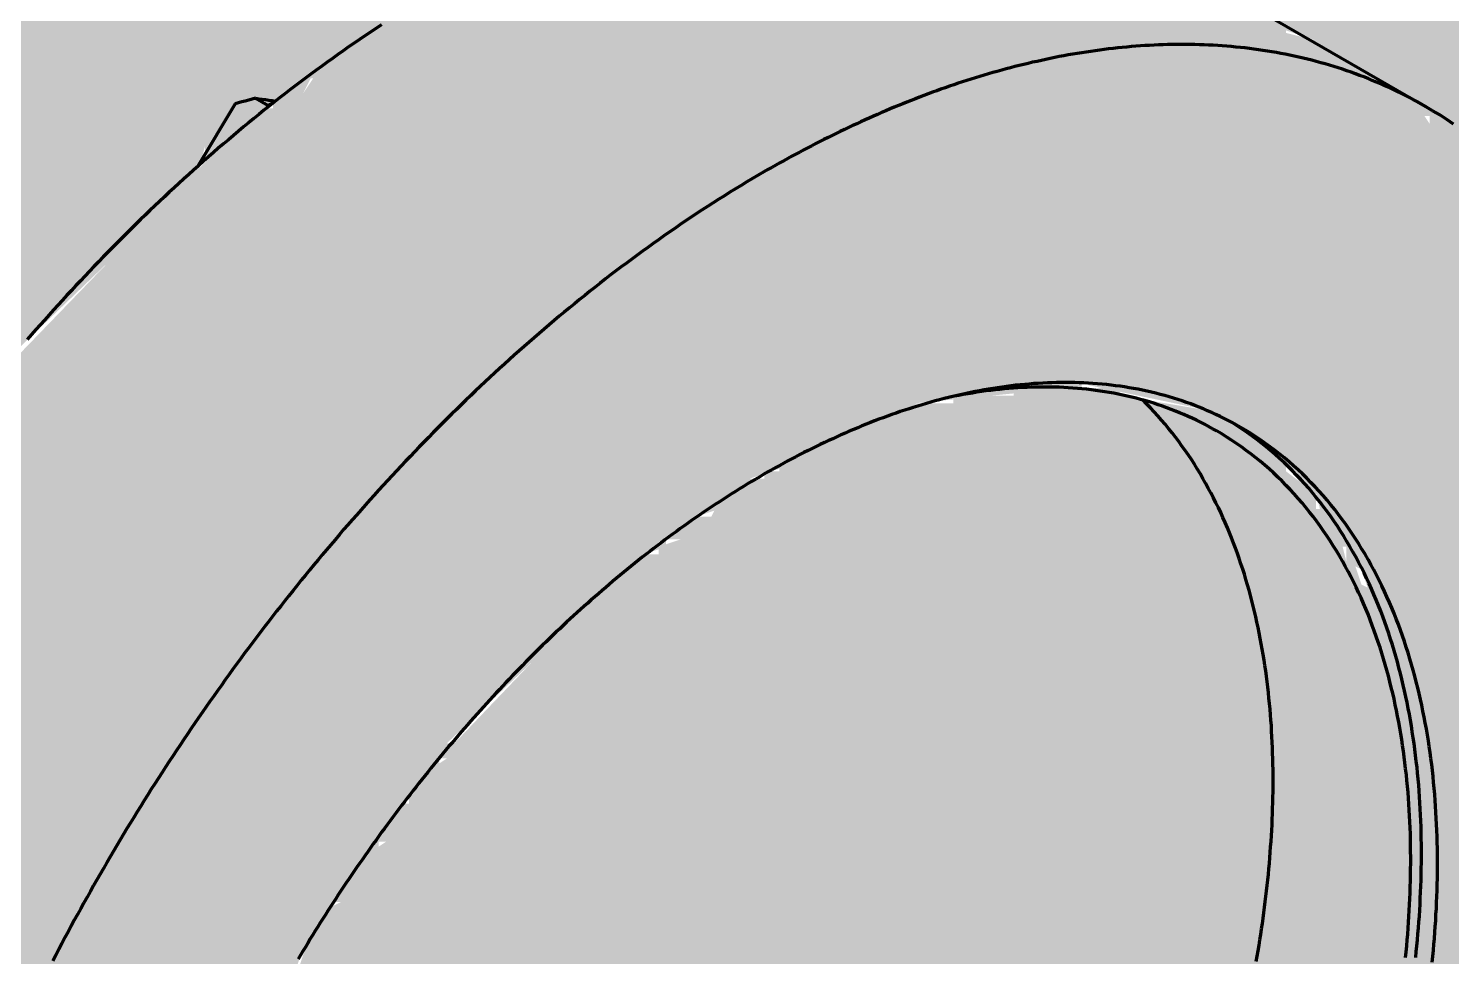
# Model space of a CAD drawing. Header units: millimetres. Extents: x 0 to 420, y 0 to 297.
# Drawn here: x 226.99 to 245.82, y 165.01 to 177.29 of the extents above; entities that cross this region are included whole.
import ezdxf

# ---------------------------------------------------------------- set-up
doc = ezdxf.new("R2010")
doc.units = ezdxf.units.MM
doc.layers.add('01-VISIBLE', color=7, linetype='CONTINUOUS', lineweight=70)
doc.layers.add('13-GRAFICA', color=30, linetype='CONTINUOUS', lineweight=18)

msp = doc.modelspace()

# ---------------------------------------------------------------- hatches: boundary and pattern name
at = {"layer": '13-GRAFICA', "true_color": 0xb21820}
h = msp.add_hatch(color=7, dxfattribs=at)
h.dxf.hatch_style = 1
h.paths.add_polyline_path([(252.026, 172.532), (251.626, 172.232), (251.626, 172.032), (251.526, 172.032), (251.026, 171.432), (250.826, 171.432), (250.626, 171.132), (250.426, 171.132), (250.226, 170.832), (250.026, 170.832), (249.826, 170.532), (249.626, 170.532), (249.626, 170.432), (249.326, 170.332), (249.126, 170.032), (248.926, 170.032), (248.926, 170.432), (248.826, 170.432), (248.826, 170.832), (248.726, 170.832), (248.726, 171.232), (248.626, 171.232), (248.626, 171.632), (248.526, 171.632), (248.526, 172.132), (248.426, 172.132), (248.426, 172.532), (248.326, 172.532), (248.326, 172.832), (248.226, 172.832), (248.126, 173.232), (247.926, 173.332), (247.826, 173.732), (247.726, 173.732), (247.626, 174.032), (247.426, 174.132), (247.426, 174.332), (247.326, 174.332), (247.326, 174.532), (247.126, 174.632), (247.026, 175.032), (246.926, 175.032), (246.826, 175.232), (246.626, 175.232), (246.426, 175.532), (246.226, 175.532), (246.126, 175.732), (245.926, 175.732), (245.726, 176.032), (245.526, 176.032), (245.526, 176.132), (245.426, 176.132), (245.326, 176.332), (245.126, 176.332), (245.026, 176.532), (244.826, 176.532), (244.826, 176.632), (244.626, 176.632), (244.526, 176.832), (244.126, 176.932), (244.026, 177.132), (243.426, 177.332), (243.326, 177.532), (242.726, 177.732), (242.626, 177.932), (242.426, 177.932), (242.426, 178.032), (242.226, 178.032), (242.126, 178.232), (241.526, 178.432), (241.426, 178.632), (240.826, 178.832), (240.726, 179.032), (240.226, 179.032), (240.226, 179.132), (239.326, 179.232), (239.326, 179.332), (238.426, 179.432), (238.426, 179.532), (236.726, 179.332), (236.726, 181.632), (236.526, 181.632), (236.526, 181.532), (232.626, 181.532), (232.626, 181.632), (230.726, 181.732), (230.726, 178.432), (232.926, 178.332), (232.926, 178.232), (233.226, 178.232), (233.226, 178.132), (233.026, 178.132), (233.026, 178.032), (232.826, 178.032), (232.826, 177.932), (232.526, 177.932), (232.426, 177.732), (232.226, 177.732), (232.026, 177.432), (231.826, 177.432), (231.726, 177.232), (231.526, 177.232), (231.326, 176.932), (231.126, 176.932), (231.026, 176.732), (230.826, 176.732), (230.826, 176.632), (230.726, 176.632), (230.626, 176.432), (230.426, 176.432), (230.326, 176.232), (230.226, 176.232), (230.226, 176.332), (229.726, 176.332), (229.626, 176.032), (229.526, 176.032), (229.526, 175.832), (229.326, 175.732), (229.226, 175.332), (226.626, 172.832), (226.626, 172.632), (226.326, 172.432), (226.326, 172.232), (226.026, 172.032), (226.026, 171.832), (225.826, 171.732), (225.826, 171.532), (225.526, 171.332), (225.526, 171.132), (225.226, 170.932), (225.226, 170.732), (225.026, 170.632), (225.026, 170.432), (224.926, 170.432), (224.926, 170.332), (224.726, 170.232), (224.726, 170.032), (224.526, 169.932), (224.526, 170.032), (224.126, 170.132), (224.026, 170.332), (223.426, 170.532), (223.326, 170.732), (222.926, 170.832), (222.826, 171.032), (222.626, 171.032), (222.626, 171.132), (222.526, 171.157), (222.526, 180.432), (222.526, 184.232), (222.526, 184.432), (222.826, 184.432), (222.826, 184.332), (223.026, 184.332), (223.026, 184.232), (223.226, 184.232), (223.226, 184.132), (223.426, 184.132), (223.426, 184.032), (223.626, 184.032), (223.626, 183.932), (223.926, 183.932), (223.926, 183.832), (224.126, 183.832), (224.126, 183.732), (224.326, 183.732), (224.326, 183.632), (225.026, 183.532), (225.026, 183.432), (225.426, 183.432), (225.426, 183.332), (225.826, 183.332), (225.826, 183.232), (226.526, 183.132), (226.526, 183.032), (226.926, 183.032), (226.926, 182.932), (227.326, 182.932), (227.326, 182.832), (228.026, 182.732), (228.026, 182.632), (228.426, 182.632), (228.426, 182.532), (229.926, 182.432), (229.926, 182.332), (230.826, 182.332), (230.826, 182.232), (231.726, 182.232), (231.726, 182.132), (232.626, 182.132), (232.626, 182.032), (237.926, 182.132), (237.926, 182.232), (238.526, 182.232), (238.526, 182.332), (239.226, 182.332), (239.226, 182.432), (239.826, 182.432), (239.826, 182.532), (240.426, 182.532), (240.426, 182.632), (241.026, 182.632), (241.026, 182.732), (242.126, 182.832), (242.126, 182.932), (242.426, 182.932), (242.426, 183.032), (242.826, 183.032), (242.826, 183.132), (243.126, 183.132), (243.126, 183.232), (243.426, 183.232), (243.426, 183.332), (243.726, 183.332), (243.726, 183.432), (244.026, 183.432), (244.026, 183.532), (244.326, 183.532), (244.326, 183.632), (244.626, 183.632), (244.626, 183.732), (244.926, 183.732), (244.926, 183.832), (245.226, 183.832), (245.226, 183.932), (246.126, 184.132), (246.126, 184.232), (246.326, 184.232), (246.326, 184.332), (246.926, 184.532), (247.026, 184.732), (247.226, 184.732), (247.226, 184.832), (247.426, 184.832), (247.426, 184.932), (247.626, 184.932), (247.626, 185.032), (247.826, 185.032), (247.826, 185.132), (248.426, 185.332), (248.526, 185.532), (248.726, 185.532), (248.726, 185.632), (248.926, 185.632), (248.926, 185.732), (249.526, 185.932), (250.026, 186.532), (250.226, 186.532), (250.826, 187.232), (251.026, 187.232), (251.526, 187.832), (251.726, 187.832), (251.726, 187.932), (252.026, 188.132), (252.026, 172.732)])
at = {"layer": '13-GRAFICA', "true_color": 0x202020}
h = msp.add_hatch(color=7, dxfattribs=at)
h.dxf.hatch_style = 1
h.paths.add_polyline_path([(229.726, 175.932), (229.926, 175.932), (230.126, 176.232), (230.326, 176.232), (230.426, 176.432), (230.626, 176.432), (230.826, 176.732), (231.026, 176.732), (231.126, 176.932), (231.326, 176.932), (231.526, 177.232), (231.726, 177.232), (231.826, 177.432), (232.026, 177.432), (232.026, 177.532), (232.126, 177.532), (232.226, 177.732), (232.426, 177.732), (232.526, 177.932), (232.826, 177.932), (232.826, 178.032), (233.026, 178.032), (233.026, 178.132), (233.226, 178.132), (233.226, 178.232), (233.526, 178.232), (233.526, 178.332), (233.726, 178.332), (233.726, 178.432), (233.926, 178.432), (233.926, 178.532), (234.126, 178.532), (234.126, 178.632), (234.426, 178.632), (234.426, 178.732), (234.626, 178.732), (234.626, 178.832), (234.826, 178.832), (234.826, 178.932), (235.126, 178.932), (235.126, 179.032), (235.726, 179.132), (235.726, 179.232), (236.526, 179.232), (236.526, 179.332), (237.226, 179.332), (237.226, 179.432), (238.426, 179.532), (238.426, 179.432), (238.926, 179.432), (238.926, 179.332), (239.826, 179.232), (239.826, 179.132), (240.226, 179.132), (240.226, 179.032), (240.726, 179.032), (240.826, 178.832), (241.426, 178.632), (241.526, 178.432), (242.126, 178.232), (242.226, 178.032), (242.626, 177.932), (242.726, 177.732), (243.326, 177.532), (243.426, 177.332), (243.626, 177.332), (243.626, 177.232), (244.026, 177.132), (244.126, 176.932), (244.526, 176.832), (244.626, 176.632), (245.026, 176.532), (245.126, 176.332), (245.326, 176.332), (245.326, 167.932), (245.226, 167.932), (245.226, 168.332), (245.126, 168.332), (245.126, 168.732), (245.026, 168.732), (245.026, 169.132), (244.926, 169.132), (244.826, 169.832), (244.726, 169.832), (244.626, 170.132), (244.426, 170.232), (244.426, 170.432), (244.326, 170.432), (244.326, 170.632), (244.126, 170.732), (244.026, 171.132), (243.926, 171.132), (243.626, 171.532), (243.426, 171.532), (243.226, 171.832), (243.026, 171.832), (242.926, 172.032), (242.726, 172.032), (242.626, 172.232), (240.726, 172.632), (240.726, 172.532), (238.726, 172.332), (238.726, 172.232), (238.526, 172.232), (238.526, 172.132), (238.326, 172.132), (238.326, 172.032), (238.026, 172.032), (238.026, 171.932), (237.826, 171.932), (237.826, 171.832), (237.626, 171.832), (237.626, 171.732), (237.426, 171.732), (237.426, 171.632), (237.126, 171.632), (237.126, 171.532), (236.526, 171.332), (236.326, 171.032), (236.126, 171.032), (236.126, 170.932), (235.826, 170.832), (235.626, 170.532), (235.426, 170.532), (235.426, 170.432), (235.126, 170.332), (234.926, 170.032), (234.726, 170.032), (234.726, 169.932), (232.526, 167.832), (232.526, 167.632), (232.426, 167.632), (232.426, 167.532), (232.226, 167.432), (232.226, 167.232), (231.926, 167.032), (231.926, 166.832), (231.726, 166.732), (231.726, 166.532), (231.626, 166.532), (231.626, 166.432), (231.426, 166.332), (231.426, 166.132), (231.126, 165.932), (231.126, 165.732), (231.026, 165.732), (230.926, 165.432), (230.726, 165.332), (230.726, 165.132), (230.626, 165.132), (230.426, 164.532), (230.226, 164.432), (230.226, 164.232), (230.126, 164.232), (230.126, 164.032), (230.026, 164.032), (230.026, 163.832), (229.926, 163.832), (229.926, 163.632), (229.826, 163.632), (229.826, 163.432), (229.726, 163.432), (229.726, 163.232), (229.626, 163.232), (229.626, 163.032), (229.526, 163.032), (229.526, 162.832), (229.426, 162.832), (229.426, 162.632), (229.326, 162.632), (229.326, 162.432), (229.226, 162.432), (229.026, 161.532), (228.926, 161.532), (228.926, 161.332), (228.826, 161.332), (228.826, 161.032), (228.726, 161.032), (228.726, 160.732), (228.626, 160.732), (228.626, 160.432), (228.526, 160.432), (228.526, 160.132), (228.426, 160.132), (228.426, 159.832), (228.326, 159.832), (228.326, 159.332), (228.226, 159.332), (228.226, 158.832), (228.126, 158.832), (228.126, 158.332), (228.026, 158.332), (228.026, 157.732), (227.926, 157.732), (227.926, 174.072)])
at = {"layer": '13-GRAFICA', "true_color": 0xb21820}
h = msp.add_hatch(color=7, dxfattribs=at)
h.dxf.hatch_style = 1
h.paths.add_polyline_path([(229.626, 176.032), (229.726, 176.332), (230.226, 176.332), (229.926, 175.932), (229.726, 175.932), (229.726, 175.832), (229.326, 175.532), (229.326, 175.732), (229.526, 175.832), (229.526, 176.032)])
at = {"layer": '13-GRAFICA', "true_color": 0x202020}
h = msp.add_hatch(color=7, dxfattribs=at)
h.dxf.hatch_style = 1
h.paths.add_polyline_path([(245.526, 176.032), (245.726, 176.032), (245.926, 175.732), (246.126, 175.732), (246.226, 175.532), (246.426, 175.532), (246.626, 175.232), (246.826, 175.232), (246.826, 175.132), (247.026, 175.032), (247.126, 174.632), (247.326, 174.532), (247.426, 174.132), (247.626, 174.032), (247.626, 173.832), (247.826, 173.732), (247.926, 173.332), (248.126, 173.232), (248.126, 173.032), (248.226, 173.032), (248.226, 172.832), (248.326, 172.832), (248.426, 172.132), (248.526, 172.132), (248.526, 171.632), (248.626, 171.632), (248.626, 171.232), (248.726, 171.232), (248.726, 170.832), (248.826, 170.832), (248.826, 170.432), (248.926, 170.432), (248.926, 170.032), (249.026, 170.032), (249.026, 166.332), (248.926, 166.332), (248.826, 165.232), (248.726, 165.232), (248.726, 164.732), (248.626, 164.732), (248.626, 164.232), (248.526, 164.232), (248.526, 163.732), (248.426, 163.732), (248.326, 162.632), (248.226, 162.632), (248.226, 162.432), (248.126, 162.432), (247.926, 161.532), (247.826, 161.532), (247.826, 161.332), (247.726, 161.332), (247.726, 161.032), (247.626, 161.032), (247.426, 160.132), (247.326, 160.132), (247.326, 159.932), (247.226, 159.932), (247.026, 159.032), (246.926, 159.032), (246.926, 158.832), (246.826, 158.832), (246.826, 158.632), (246.726, 158.632), (246.726, 158.432), (246.626, 158.432), (246.426, 157.832), (246.226, 157.732), (246.226, 157.532), (246.126, 157.532), (246.126, 157.332), (246.026, 157.332), (246.026, 157.132), (245.926, 157.132), (245.926, 156.932), (245.826, 156.932), (245.826, 156.732), (245.726, 156.732), (245.526, 156.132), (245.326, 156.032), (245.326, 164.732), (245.326, 167.932), (245.326, 176.332)])
h = msp.add_hatch(color=7, dxfattribs=at)
h.dxf.hatch_style = 1
h.paths.add_polyline_path([(220.426, 154.032), (220.326, 154.032), (220.326, 154.432), (220.226, 154.432), (220.226, 158.632), (220.326, 158.632), (220.326, 159.132), (220.426, 159.132), (220.426, 159.632), (220.526, 159.632), (220.526, 160.232), (220.626, 160.232), (220.626, 160.732), (220.726, 160.732), (220.726, 161.232), (220.826, 161.232), (220.926, 162.132), (221.026, 162.132), (221.126, 162.732), (221.226, 162.732), (221.226, 162.932), (221.326, 162.932), (221.526, 163.832), (221.626, 163.832), (221.626, 164.032), (221.726, 164.032), (221.726, 164.332), (221.826, 164.332), (222.026, 165.232), (222.126, 165.232), (222.126, 165.432), (222.226, 165.432), (222.226, 165.732), (222.326, 165.732), (222.326, 165.932), (222.426, 165.932), (222.426, 166.132), (222.526, 166.132), (222.526, 166.332), (222.626, 166.332), (222.826, 166.932), (223.026, 167.032), (223.026, 167.232), (223.126, 167.232), (223.126, 167.432), (223.226, 167.432), (223.226, 167.632), (223.326, 167.632), (223.326, 167.832), (223.426, 167.832), (223.626, 168.432), (223.826, 168.532), (223.826, 168.732), (223.926, 168.732), (223.926, 168.932), (224.026, 168.932), (224.226, 169.532), (224.326, 169.532), (224.426, 169.832), (224.726, 170.032), (224.726, 170.232), (225.026, 170.432), (225.026, 170.632), (225.126, 170.632), (225.226, 170.932), (225.526, 171.132), (225.526, 171.332), (225.826, 171.532), (225.826, 171.732), (226.026, 171.832), (226.026, 172.032), (226.326, 172.232), (226.326, 172.432), (226.626, 172.632), (226.626, 172.832), (226.726, 172.832), (227.926, 174.072), (227.926, 157.732), (227.926, 154.332), (227.926, 146.032), (227.826, 146.032), (227.826, 146.132), (227.426, 146.232), (227.326, 146.432), (226.726, 146.632), (226.626, 146.832), (226.026, 147.032), (225.926, 147.232), (225.526, 147.332), (225.426, 147.532), (224.826, 147.732), (224.726, 147.932), (224.326, 148.032), (224.226, 148.232), (224.026, 148.232), (223.926, 148.432), (223.726, 148.432), (223.526, 148.732), (223.326, 148.732), (223.126, 149.032), (222.926, 149.032), (222.826, 149.232), (222.626, 149.232), (222.626, 149.332), (222.126, 149.732), (222.126, 149.932), (221.926, 150.032), (221.926, 150.232), (221.826, 150.232), (221.826, 150.432), (221.626, 150.532), (221.526, 150.932), (221.426, 150.932), (221.326, 151.232), (221.126, 151.332), (221.126, 151.532), (221.026, 151.532), (221.026, 151.732), (220.926, 151.732), (220.926, 151.932), (220.826, 151.932), (220.826, 152.332), (220.726, 152.332), (220.726, 152.732), (220.626, 152.732)])
at = {"layer": '13-GRAFICA', "true_color": 0xa5a8ac}
h = msp.add_hatch(color=7, dxfattribs=at)
h.dxf.hatch_style = 1
h.paths.add_polyline_path([(238.726, 172.232), (238.726, 172.332), (239.226, 172.332), (239.226, 172.432), (240.026, 172.432), (240.026, 172.532), (240.726, 172.532), (240.726, 172.632), (240.926, 172.632), (240.926, 172.532), (241.426, 172.532), (241.426, 172.432), (242.626, 172.232), (242.726, 172.032), (242.926, 172.032), (243.026, 171.832), (243.226, 171.832), (243.426, 171.532), (243.626, 171.532), (243.626, 171.432), (244.026, 171.132), (244.026, 170.932), (244.126, 170.932), (244.126, 170.732), (244.326, 170.632), (244.426, 170.232), (244.526, 170.232), (244.626, 169.932), (244.826, 169.832), (244.926, 169.132), (245.026, 169.132), (245.026, 168.732), (245.126, 168.732), (245.126, 168.332), (245.226, 168.332), (245.226, 167.932), (245.326, 167.932), (245.326, 164.732), (245.226, 164.732), (245.226, 164.132), (245.126, 164.132), (245.126, 163.632), (245.026, 163.632), (245.026, 163.132), (244.926, 163.132), (244.926, 162.532), (244.826, 162.532), (244.826, 162.232), (244.726, 162.232), (244.526, 161.332), (244.426, 161.332), (244.426, 161.132), (244.326, 161.132), (244.126, 160.232), (244.026, 160.232), (244.026, 160.032), (243.926, 160.032), (243.926, 159.732), (243.826, 159.732), (243.826, 159.532), (243.726, 159.532), (243.726, 159.332), (243.626, 159.332), (243.626, 159.132), (243.526, 159.132), (243.526, 158.932), (243.426, 158.932), (243.426, 158.732), (243.326, 158.732), (243.126, 158.132), (242.926, 158.032), (242.926, 157.832), (242.826, 157.832), (242.826, 157.632), (242.726, 157.632), (242.726, 157.432), (242.626, 157.432), (242.426, 156.832), (242.326, 156.832), (242.326, 156.732), (242.126, 156.632), (242.126, 156.432), (241.826, 156.232), (241.826, 156.032), (241.726, 156.032), (241.626, 155.732), (241.326, 155.532), (241.326, 155.332), (241.026, 155.132), (241.026, 154.932), (240.826, 154.832), (240.826, 154.632), (240.726, 154.632), (238.626, 152.441), (238.626, 160.832), (238.626, 161.232), (238.626, 172.232)])
h = msp.add_hatch(color=7, dxfattribs=at)
h.dxf.hatch_style = 1
h.paths.add_polyline_path([(235.326, 170.432), (235.626, 170.532), (235.826, 170.832), (236.026, 170.832), (236.126, 171.032), (236.326, 171.032), (236.526, 171.332), (236.726, 171.332), (236.726, 171.432), (236.926, 171.432), (236.926, 171.532), (237.126, 171.532), (237.126, 171.632), (237.426, 171.632), (237.426, 171.732), (237.626, 171.732), (237.626, 171.832), (237.826, 171.832), (237.826, 171.932), (238.026, 171.932), (238.026, 172.032), (238.326, 172.032), (238.326, 172.132), (238.526, 172.132), (238.526, 172.232), (238.626, 172.232), (238.626, 161.232), (238.526, 161.232), (238.526, 161.532), (238.426, 161.532), (238.426, 162.032), (238.326, 162.032), (238.226, 162.532), (237.926, 162.632), (237.926, 162.732), (237.426, 163.132), (237.426, 163.932), (237.026, 163.932), (237.026, 162.932), (236.926, 162.932), (236.826, 162.732), (236.626, 162.732), (236.526, 162.532), (236.326, 162.532), (236.326, 162.432), (236.026, 162.232), (236.026, 162.032), (235.926, 162.032), (235.826, 161.732), (235.626, 161.632), (235.526, 161.132), (235.426, 161.132), (235.426, 160.832), (235.326, 160.832), (235.326, 170.332)])
h = msp.add_hatch(color=7, dxfattribs=at)
h.dxf.hatch_style = 1
h.paths.add_polyline_path([(230.726, 150.132), (230.526, 150.132), (230.326, 150.432), (230.126, 150.432), (230.026, 150.632), (229.826, 150.632), (229.626, 150.932), (229.426, 150.932), (229.326, 151.232), (229.126, 151.332), (229.026, 151.732), (228.826, 151.832), (228.726, 152.232), (228.526, 152.332), (228.526, 152.532), (228.426, 152.532), (228.426, 152.732), (228.326, 152.732), (228.326, 153.132), (228.226, 153.132), (228.226, 153.532), (228.126, 153.532), (228.126, 153.932), (228.026, 153.932), (228.026, 154.332), (227.926, 154.332), (227.926, 157.732), (228.026, 157.732), (228.026, 158.332), (228.126, 158.332), (228.326, 159.832), (228.426, 159.832), (228.426, 160.132), (228.526, 160.132), (228.526, 160.432), (228.626, 160.432), (228.826, 161.332), (228.926, 161.332), (228.926, 161.532), (229.026, 161.532), (229.226, 162.432), (229.326, 162.432), (229.326, 162.632), (229.426, 162.632), (229.426, 162.832), (229.526, 162.832), (229.526, 163.032), (229.626, 163.032), (229.626, 163.232), (229.726, 163.232), (229.726, 163.432), (229.826, 163.432), (229.826, 163.632), (229.926, 163.632), (229.926, 163.832), (230.026, 163.832), (230.226, 164.432), (230.426, 164.532), (230.426, 164.732), (230.526, 164.732), (230.726, 165.332), (230.926, 165.432), (230.926, 165.632), (231.126, 165.732), (231.126, 165.932), (231.426, 166.132), (231.426, 166.332), (231.726, 166.532), (231.726, 166.732), (231.926, 166.832), (231.926, 167.032), (232.026, 167.032), (232.026, 167.132), (232.226, 167.232), (232.226, 167.432), (232.526, 167.632), (232.526, 167.832), (232.626, 167.832), (234.726, 170.032), (234.926, 170.032), (235.126, 170.332), (235.326, 170.332), (235.326, 160.832), (235.326, 159.832), (235.326, 150.432), (235.226, 150.432), (235.226, 150.332), (235.026, 150.332), (235.026, 150.232), (234.826, 150.232), (234.826, 150.132), (234.526, 150.132), (234.526, 150.032), (234.226, 150.032), (234.226, 149.932), (233.526, 149.932), (233.526, 149.832), (232.126, 149.732), (232.126, 149.832), (231.626, 149.832), (231.626, 149.932), (231.226, 149.932), (231.226, 150.032), (230.726, 150.032)])

# ---------------------------------------------------------------- linework, layer by layer
at = {"layer": '01-VISIBLE'}
for p, q in [((241.228, 178.709), (245.471, 176.26)), ((229.726, 176.295), (229.233, 175.469)), ((229.994, 176.367), (230.162, 176.27)), ((230.162, 176.27), (230.142, 176.237)), ((230.244, 176.318), (230.162, 176.27))]:
    msp.add_line(p, q, dxfattribs=at)
for points in [[(231.66, 177.339), (231.587, 177.291), (231.514, 177.242), (231.442, 177.194), (231.37, 177.145), (231.298, 177.095), (231.226, 177.046), (231.154, 176.996), (231.083, 176.946), (231.012, 176.895), (230.941, 176.844), (230.87, 176.793), (230.799, 176.741), (230.729, 176.689), (230.659, 176.637), (230.589, 176.584), (230.52, 176.532), (230.451, 176.479), (230.381, 176.425), (230.313, 176.371), (230.244, 176.318), (230.175, 176.263), (230.107, 176.209), (230.039, 176.154), (229.971, 176.099), (229.904, 176.043), (229.837, 175.988), (229.769, 175.932), (229.703, 175.876), (229.636, 175.819), (229.57, 175.763), (229.503, 175.706), (229.437, 175.649), (229.372, 175.591), (229.306, 175.533), (229.241, 175.475), (229.176, 175.417), (229.111, 175.359), (229.046, 175.3), (228.981, 175.241), (228.917, 175.182), (228.853, 175.123), (228.789, 175.063), (228.726, 175.003), (228.662, 174.943), (228.599, 174.883), (228.536, 174.822), (228.474, 174.761), (228.411, 174.7), (228.349, 174.639), (228.287, 174.578), (228.225, 174.516), (228.163, 174.454), (228.102, 174.392), (228.041, 174.33), (227.98, 174.267), (227.919, 174.205), (227.858, 174.142), (227.798, 174.079), (227.738, 174.015), (227.678, 173.952), (227.618, 173.888), (227.559, 173.824), (227.499, 173.76), (227.44, 173.696), (227.381, 173.631), (227.323, 173.567), (227.264, 173.502), (227.206, 173.437), (227.148, 173.371), (227.09, 173.306), (227.032, 173.24), (226.975, 173.174)], [(245.471, 176.26), (245.418, 176.289), (245.366, 176.319), (245.313, 176.347), (245.26, 176.376), (245.206, 176.403), (245.153, 176.43), (245.099, 176.457), (245.044, 176.483), (244.99, 176.508), (244.935, 176.533), (244.88, 176.557), (244.825, 176.581), (244.769, 176.604), (244.713, 176.627), (244.657, 176.649), (244.601, 176.67), (244.545, 176.691), (244.488, 176.712), (244.431, 176.732), (244.374, 176.751), (244.317, 176.769), (244.26, 176.788), (244.202, 176.805), (244.144, 176.822), (244.086, 176.838), (244.028, 176.854), (243.97, 176.87), (243.912, 176.884), (243.853, 176.898), (243.795, 176.912), (243.736, 176.925), (243.677, 176.938), (243.618, 176.95), (243.559, 176.961), (243.5, 176.972), (243.44, 176.982), (243.381, 176.992), (243.321, 177.001), (243.262, 177.01), (243.202, 177.018), (243.143, 177.026), (243.083, 177.033), (243.023, 177.039), (242.963, 177.045), (242.903, 177.051), (242.843, 177.056), (242.783, 177.061), (242.723, 177.065), (242.663, 177.068), (242.603, 177.071), (242.543, 177.074), (242.483, 177.076), (242.423, 177.077), (242.362, 177.079), (242.302, 177.079), (242.242, 177.079), (242.182, 177.079), (242.122, 177.078), (242.061, 177.077), (242.001, 177.075), (241.941, 177.073), (241.881, 177.07), (241.821, 177.067), (241.761, 177.064), (241.701, 177.06), (241.641, 177.055), (241.581, 177.051), (241.521, 177.045), (241.461, 177.04), (241.401, 177.034), (241.341, 177.027), (241.281, 177.02), (241.222, 177.013), (241.162, 177.005), (241.102, 176.997), (241.043, 176.988), (240.983, 176.979), (240.924, 176.97), (240.864, 176.96), (240.805, 176.95), (240.746, 176.94), (240.687, 176.929), (240.628, 176.918), (240.568, 176.906), (240.509, 176.894), (240.451, 176.882), (240.392, 176.869), (240.333, 176.856), (240.274, 176.843), (240.216, 176.829), (240.157, 176.815), (240.099, 176.8), (240.04, 176.786), (239.982, 176.771), (239.924, 176.755), (239.866, 176.739), (239.808, 176.723), (239.75, 176.707), (239.692, 176.69), (239.634, 176.673), (239.577, 176.656), (239.519, 176.638), (239.462, 176.62), (239.404, 176.602), (239.347, 176.584), (239.29, 176.565), (239.233, 176.546), (239.176, 176.526), (239.119, 176.507), (239.062, 176.487), (239.006, 176.466), (238.949, 176.446), (238.893, 176.425), (238.836, 176.404), (238.78, 176.382), (238.724, 176.361), (238.668, 176.339), (238.612, 176.317), (238.556, 176.294), (238.5, 176.272), (238.445, 176.249), (238.389, 176.226), (238.334, 176.202), (238.278, 176.178), (238.223, 176.154), (238.168, 176.13), (238.113, 176.106), (238.058, 176.081), (238.003, 176.056), (237.949, 176.031), (237.894, 176.006), (237.839, 175.98), (237.785, 175.954), (237.731, 175.928), (237.677, 175.902), (237.623, 175.876), (237.569, 175.849), (237.515, 175.822), (237.461, 175.795), (237.408, 175.767), (237.354, 175.74), (237.301, 175.712), (237.247, 175.684), (237.194, 175.656), (237.141, 175.627), (237.088, 175.599), (237.035, 175.57), (236.983, 175.541), (236.93, 175.512), (236.878, 175.482), (236.825, 175.453), (236.773, 175.423), (236.721, 175.393)], [(229.994, 176.367), (229.95, 176.355), (229.905, 176.343), (229.86, 176.331), (229.815, 176.319), (229.77, 176.307), (229.726, 176.295)], [(229.994, 176.367), (230.039, 176.361), (230.083, 176.355), (230.128, 176.349), (230.172, 176.343), (230.217, 176.337), (230.261, 176.331)], [(245.844, 176.025), (245.753, 176.086), (245.66, 176.146), (245.566, 176.203), (245.471, 176.26)], [(236.721, 175.393), (236.645, 175.349), (236.57, 175.305), (236.495, 175.26), (236.42, 175.215), (236.345, 175.17), (236.271, 175.124), (236.197, 175.078), (236.123, 175.031), (236.049, 174.984), (235.976, 174.937), (235.903, 174.889), (235.83, 174.841), (235.757, 174.793), (235.685, 174.744), (235.612, 174.695), (235.54, 174.646), (235.468, 174.596), (235.397, 174.546), (235.325, 174.496), (235.254, 174.445), (235.183, 174.394), (235.113, 174.343), (235.042, 174.292), (234.972, 174.24), (234.902, 174.187), (234.832, 174.135), (234.763, 174.082), (234.693, 174.029), (234.624, 173.976), (234.555, 173.922), (234.487, 173.868), (234.418, 173.814), (234.35, 173.759), (234.282, 173.704), (234.214, 173.649), (234.147, 173.594), (234.079, 173.538), (234.012, 173.482), (233.945, 173.426), (233.879, 173.37), (233.812, 173.313), (233.746, 173.256), (233.68, 173.199), (233.614, 173.142), (233.549, 173.084), (233.483, 173.026), (233.418, 172.968), (233.353, 172.909), (233.289, 172.851), (233.224, 172.792), (233.16, 172.733), (233.096, 172.673), (233.032, 172.614), (232.968, 172.554), (232.905, 172.494), (232.842, 172.433), (232.779, 172.373), (232.716, 172.312), (232.654, 172.251), (232.591, 172.19), (232.529, 172.128), (232.468, 172.067), (232.406, 172.005), (232.344, 171.943), (232.283, 171.88), (232.222, 171.818), (232.161, 171.755), (232.101, 171.692), (232.041, 171.629), (231.98, 171.566), (231.92, 171.502), (231.861, 171.439), (231.801, 171.375), (231.742, 171.311), (231.683, 171.246), (231.624, 171.182), (231.565, 171.117), (231.507, 171.052), (231.449, 170.987), (231.391, 170.922), (231.333, 170.856), (231.275, 170.791), (231.218, 170.725), (231.161, 170.659), (231.104, 170.593), (231.047, 170.526), (230.99, 170.46), (230.934, 170.393), (230.878, 170.326), (230.822, 170.259), (230.766, 170.192), (230.711, 170.124), (230.655, 170.057), (230.6, 169.989), (230.545, 169.921), (230.491, 169.853), (230.436, 169.785), (230.382, 169.716), (230.328, 169.648), (230.274, 169.579), (230.221, 169.51), (230.167, 169.441), (230.114, 169.371), (230.061, 169.302), (230.008, 169.232), (229.956, 169.163), (229.903, 169.093), (229.851, 169.023), (229.799, 168.953), (229.748, 168.882), (229.696, 168.812), (229.645, 168.741), (229.594, 168.67), (229.543, 168.599), (229.492, 168.528), (229.442, 168.457), (229.392, 168.385), (229.341, 168.314), (229.292, 168.242), (229.242, 168.17), (229.193, 168.098), (229.143, 168.026), (229.094, 167.954), (229.046, 167.881), (228.997, 167.809), (228.949, 167.736), (228.901, 167.663), (228.853, 167.59), (228.805, 167.517), (228.758, 167.444), (228.71, 167.37), (228.663, 167.297), (228.616, 167.223), (228.57, 167.149), (228.523, 167.075), (228.477, 167.001), (228.431, 166.927), (228.385, 166.852), (228.34, 166.778), (228.294, 166.703), (228.249, 166.628), (228.204, 166.554), (228.16, 166.478), (228.115, 166.403), (228.071, 166.328), (228.027, 166.253), (227.983, 166.177), (227.939, 166.101), (227.896, 166.026), (227.853, 165.95), (227.81, 165.874), (227.767, 165.798), (227.725, 165.721), (227.682, 165.645), (227.64, 165.568), (227.598, 165.492), (227.557, 165.415), (227.515, 165.338), (227.474, 165.261), (227.433, 165.184), (227.392, 165.107), (227.352, 165.029), (227.312, 164.952)], [(243.021, 172.016), (242.968, 172.046), (242.916, 172.075), (242.862, 172.103), (242.809, 172.131), (242.755, 172.157), (242.7, 172.183), (242.645, 172.208), (242.59, 172.233), (242.535, 172.256), (242.479, 172.279), (242.423, 172.301), (242.367, 172.322), (242.31, 172.343), (242.253, 172.362), (242.196, 172.381), (242.138, 172.399), (242.08, 172.417), (242.022, 172.433), (241.964, 172.449), (241.906, 172.464), (241.847, 172.478), (241.789, 172.491), (241.73, 172.504), (241.67, 172.516), (241.611, 172.527), (241.552, 172.537), (241.492, 172.547), (241.433, 172.556), (241.373, 172.564), (241.313, 172.571), (241.253, 172.578), (241.193, 172.584), (241.133, 172.589), (241.073, 172.594), (241.013, 172.598), (240.953, 172.601), (240.893, 172.603), (240.832, 172.605), (240.772, 172.606), (240.712, 172.606), (240.652, 172.606), (240.591, 172.605), (240.531, 172.604), (240.471, 172.601), (240.411, 172.599), (240.35, 172.595), (240.29, 172.591), (240.23, 172.586), (240.17, 172.581), (240.11, 172.575), (240.05, 172.569), (239.99, 172.562), (239.931, 172.554), (239.871, 172.546), (239.811, 172.537), (239.752, 172.528), (239.692, 172.518), (239.633, 172.508), (239.573, 172.497), (239.514, 172.486), (239.455, 172.474), (239.396, 172.462), (239.337, 172.449), (239.279, 172.436), (239.22, 172.422), (239.161, 172.408), (239.103, 172.393), (239.045, 172.378), (238.986, 172.362), (238.928, 172.346), (238.87, 172.329), (238.813, 172.312), (238.755, 172.295), (238.697, 172.277), (238.64, 172.258), (238.583, 172.24), (238.525, 172.221), (238.468, 172.201), (238.411, 172.181), (238.355, 172.161), (238.298, 172.14), (238.242, 172.119), (238.185, 172.098), (238.129, 172.076), (238.073, 172.054), (238.017, 172.031), (237.962, 172.008), (237.906, 171.985), (237.85, 171.961), (237.795, 171.937), (237.74, 171.913), (237.685, 171.888), (237.63, 171.863), (237.575, 171.838), (237.521, 171.812), (237.466, 171.786), (237.412, 171.76), (237.358, 171.734), (237.304, 171.707), (237.25, 171.68), (237.197, 171.652), (237.143, 171.624), (237.09, 171.596), (237.037, 171.568), (236.984, 171.539), (236.931, 171.51), (236.878, 171.481), (236.825, 171.452), (236.773, 171.422), (236.721, 171.392)], [(242.709, 171.965), (242.656, 171.995), (242.603, 172.024), (242.549, 172.053), (242.495, 172.08), (242.441, 172.107), (242.386, 172.133), (242.331, 172.158), (242.275, 172.183), (242.219, 172.206), (242.163, 172.229), (242.107, 172.251), (242.05, 172.272), (241.993, 172.293), (241.935, 172.312), (241.878, 172.331), (241.82, 172.349), (241.761, 172.366), (241.703, 172.382), (241.644, 172.398), (241.586, 172.412), (241.527, 172.426), (241.467, 172.439), (241.408, 172.452), (241.348, 172.463), (241.289, 172.474), (241.229, 172.484), (241.169, 172.493), (241.109, 172.502), (241.049, 172.509), (240.989, 172.516), (240.928, 172.523), (240.868, 172.528), (240.807, 172.533), (240.747, 172.537), (240.686, 172.54), (240.626, 172.543), (240.565, 172.544), (240.504, 172.546), (240.444, 172.546), (240.383, 172.546), (240.323, 172.545), (240.262, 172.544), (240.201, 172.541), (240.141, 172.539), (240.08, 172.535), (240.02, 172.531), (239.959, 172.526), (239.899, 172.521), (239.838, 172.515), (239.778, 172.509), (239.718, 172.501), (239.658, 172.494), (239.598, 172.485), (239.538, 172.477), (239.478, 172.467), (239.418, 172.457), (239.358, 172.447), (239.299, 172.436), (239.239, 172.424), (239.18, 172.412)], [(243.233, 164.945), (243.246, 165.016), (243.258, 165.088), (243.27, 165.16), (243.282, 165.232), (243.293, 165.304), (243.304, 165.376), (243.315, 165.448), (243.325, 165.52), (243.335, 165.593), (243.344, 165.665), (243.353, 165.737), (243.362, 165.809), (243.371, 165.882), (243.379, 165.954), (243.386, 166.027), (243.394, 166.099), (243.401, 166.172), (243.407, 166.244), (243.413, 166.317), (243.419, 166.39), (243.424, 166.462), (243.429, 166.535), (243.434, 166.608), (243.438, 166.681), (243.442, 166.753), (243.445, 166.826), (243.448, 166.899), (243.45, 166.972), (243.452, 167.045), (243.454, 167.118), (243.455, 167.19), (243.456, 167.263), (243.456, 167.336), (243.456, 167.409), (243.455, 167.482), (243.454, 167.555), (243.452, 167.628), (243.45, 167.701), (243.448, 167.773), (243.445, 167.846), (243.441, 167.919), (243.437, 167.992), (243.433, 168.065), (243.428, 168.137), (243.422, 168.21), (243.416, 168.283), (243.409, 168.355), (243.402, 168.428), (243.395, 168.5), (243.386, 168.573), (243.378, 168.645), (243.368, 168.717), (243.358, 168.789), (243.348, 168.861), (243.337, 168.934), (243.325, 169.005), (243.313, 169.077), (243.3, 169.149), (243.287, 169.221), (243.273, 169.292), (243.258, 169.364), (243.243, 169.435), (243.227, 169.506), (243.211, 169.577), (243.193, 169.648), (243.175, 169.718), (243.157, 169.789), (243.138, 169.859), (243.118, 169.929), (243.097, 169.999), (243.076, 170.069), (243.054, 170.138), (243.031, 170.208), (243.008, 170.277), (242.984, 170.345), (242.959, 170.414), (242.933, 170.482), (242.907, 170.55), (242.88, 170.618), (242.852, 170.685), (242.823, 170.752), (242.793, 170.819), (242.763, 170.885), (242.732, 170.951), (242.7, 171.016), (242.667, 171.081), (242.634, 171.146), (242.599, 171.21), (242.564, 171.274), (242.528, 171.338), (242.491, 171.4), (242.453, 171.463), (242.415, 171.525), (242.375, 171.586), (242.335, 171.646), (242.294, 171.707), (242.251, 171.766), (242.209, 171.825), (242.165, 171.883), (242.12, 171.941), (242.074, 171.998), (242.028, 172.054), (241.981, 172.109), (241.932, 172.164), (241.883, 172.218), (241.833, 172.271), (241.783, 172.323), (241.731, 172.375)], [(245.343, 164.996), (245.351, 165.075), (245.359, 165.153), (245.366, 165.232), (245.373, 165.31), (245.379, 165.389), (245.385, 165.468), (245.391, 165.546), (245.396, 165.625), (245.4, 165.704), (245.404, 165.782), (245.408, 165.861), (245.411, 165.94), (245.413, 166.019), (245.415, 166.098), (245.417, 166.176), (245.418, 166.255), (245.418, 166.334), (245.418, 166.413), (245.418, 166.492), (245.416, 166.571), (245.415, 166.649), (245.413, 166.728), (245.41, 166.807), (245.407, 166.886), (245.403, 166.965), (245.398, 167.043), (245.393, 167.122), (245.388, 167.201), (245.382, 167.279), (245.375, 167.358), (245.368, 167.436), (245.36, 167.515), (245.351, 167.593), (245.342, 167.671), (245.332, 167.75), (245.321, 167.828), (245.31, 167.906), (245.298, 167.984), (245.286, 168.062), (245.272, 168.139), (245.259, 168.217), (245.244, 168.294), (245.229, 168.372), (245.213, 168.449), (245.196, 168.526), (245.178, 168.603), (245.16, 168.68), (245.141, 168.756), (245.121, 168.832), (245.101, 168.909), (245.08, 168.984), (245.057, 169.06), (245.035, 169.136), (245.011, 169.211), (244.986, 169.286), (244.961, 169.36), (244.935, 169.435), (244.908, 169.509), (244.88, 169.582), (244.851, 169.656), (244.821, 169.729), (244.79, 169.801), (244.759, 169.874), (244.726, 169.946), (244.693, 170.017), (244.659, 170.088), (244.624, 170.159), (244.588, 170.229), (244.55, 170.298), (244.512, 170.367), (244.473, 170.436), (244.433, 170.504), (244.392, 170.571), (244.35, 170.638), (244.307, 170.704), (244.263, 170.769), (244.218, 170.834), (244.172, 170.898), (244.125, 170.961), (244.077, 171.024), (244.028, 171.086), (243.978, 171.147), (243.927, 171.207), (243.875, 171.266), (243.822, 171.324), (243.768, 171.382), (243.713, 171.438), (243.657, 171.494), (243.601, 171.548), (243.543, 171.602), (243.484, 171.654), (243.424, 171.706), (243.363, 171.756), (243.302, 171.805), (243.239, 171.853), (243.176, 171.9), (243.112, 171.946), (243.046, 171.99), (242.981, 172.034), (242.914, 172.076)], [(245.209, 164.997), (245.217, 165.074), (245.224, 165.152), (245.231, 165.23), (245.237, 165.308), (245.243, 165.386), (245.249, 165.464), (245.254, 165.542), (245.258, 165.62), (245.262, 165.698), (245.266, 165.776), (245.269, 165.854), (245.271, 165.933), (245.273, 166.011), (245.275, 166.089), (245.276, 166.167), (245.277, 166.245), (245.277, 166.324), (245.276, 166.402), (245.275, 166.48), (245.274, 166.558), (245.272, 166.636), (245.269, 166.714), (245.266, 166.793), (245.262, 166.871), (245.257, 166.949), (245.253, 167.027), (245.247, 167.105), (245.241, 167.183), (245.234, 167.261), (245.227, 167.338), (245.219, 167.416), (245.21, 167.494), (245.201, 167.572), (245.191, 167.649), (245.181, 167.727), (245.17, 167.804), (245.158, 167.881), (245.145, 167.959), (245.132, 168.036), (245.118, 168.113), (245.104, 168.189), (245.089, 168.266), (245.073, 168.343), (245.056, 168.419), (245.039, 168.495), (245.02, 168.571), (245.001, 168.647), (244.982, 168.723), (244.961, 168.798), (244.94, 168.874), (244.918, 168.949), (244.895, 169.023), (244.871, 169.098), (244.847, 169.172), (244.821, 169.246), (244.795, 169.32), (244.768, 169.393), (244.74, 169.466), (244.712, 169.539), (244.682, 169.611), (244.651, 169.683), (244.62, 169.755), (244.587, 169.826), (244.554, 169.897), (244.52, 169.967), (244.485, 170.037), (244.449, 170.106), (244.411, 170.175), (244.373, 170.243), (244.334, 170.311), (244.294, 170.378), (244.253, 170.445), (244.211, 170.511), (244.168, 170.576), (244.124, 170.641), (244.079, 170.705), (244.034, 170.768), (243.987, 170.831), (243.939, 170.892), (243.89, 170.953), (243.84, 171.013), (243.789, 171.073), (243.737, 171.131), (243.684, 171.189), (243.63, 171.245), (243.575, 171.301), (243.519, 171.355), (243.462, 171.409), (243.404, 171.462), (243.345, 171.513), (243.285, 171.564), (243.225, 171.613), (243.163, 171.661), (243.101, 171.708), (243.037, 171.754), (242.973, 171.799), (242.908, 171.842), (242.843, 171.885), (242.776, 171.926), (242.709, 171.965)], [(245.562, 164.935), (245.57, 165.014), (245.577, 165.093), (245.584, 165.172), (245.59, 165.251), (245.596, 165.331), (245.602, 165.41), (245.607, 165.489), (245.611, 165.569), (245.616, 165.648), (245.619, 165.727), (245.622, 165.807), (245.625, 165.886), (245.627, 165.966), (245.629, 166.045), (245.63, 166.124), (245.63, 166.204), (245.63, 166.283), (245.63, 166.363), (245.629, 166.442), (245.627, 166.522), (245.625, 166.601), (245.622, 166.68), (245.619, 166.76), (245.615, 166.839), (245.611, 166.919), (245.606, 166.998), (245.6, 167.077), (245.594, 167.156), (245.587, 167.235), (245.58, 167.315), (245.572, 167.394), (245.563, 167.473), (245.554, 167.552), (245.544, 167.63), (245.533, 167.709), (245.522, 167.788), (245.51, 167.866), (245.497, 167.945), (245.484, 168.023), (245.469, 168.101), (245.455, 168.179), (245.439, 168.257), (245.423, 168.335), (245.406, 168.413), (245.388, 168.49), (245.37, 168.567), (245.351, 168.644), (245.331, 168.721), (245.31, 168.798), (245.288, 168.874), (245.266, 168.951), (245.242, 169.027), (245.218, 169.102), (245.193, 169.178), (245.168, 169.253), (245.141, 169.328), (245.114, 169.402), (245.085, 169.477), (245.056, 169.55), (245.026, 169.624), (244.995, 169.697), (244.963, 169.77), (244.93, 169.842), (244.896, 169.914), (244.861, 169.985), (244.825, 170.056), (244.789, 170.127), (244.751, 170.197), (244.712, 170.266), (244.673, 170.335), (244.632, 170.403), (244.59, 170.471), (244.548, 170.538), (244.504, 170.604), (244.459, 170.67), (244.414, 170.735), (244.367, 170.799), (244.319, 170.863), (244.271, 170.926), (244.221, 170.988), (244.17, 171.049), (244.118, 171.109), (244.065, 171.168), (244.011, 171.227), (243.957, 171.284), (243.901, 171.341), (243.844, 171.396), (243.786, 171.451), (243.727, 171.504), (243.668, 171.557), (243.607, 171.608), (243.545, 171.658), (243.483, 171.707), (243.419, 171.755), (243.355, 171.801), (243.29, 171.847), (243.224, 171.891), (243.157, 171.934), (243.089, 171.976), (243.021, 172.016)], [(236.721, 171.392), (236.666, 171.36), (236.612, 171.329), (236.558, 171.296), (236.504, 171.264), (236.451, 171.231), (236.397, 171.198), (236.344, 171.165), (236.29, 171.132), (236.237, 171.098), (236.185, 171.064), (236.132, 171.029), (236.079, 170.995), (236.027, 170.96), (235.975, 170.925), (235.923, 170.89), (235.871, 170.854), (235.819, 170.819), (235.767, 170.783), (235.716, 170.746), (235.665, 170.71), (235.614, 170.673), (235.563, 170.636), (235.512, 170.599), (235.462, 170.562), (235.411, 170.524), (235.361, 170.486), (235.311, 170.448), (235.261, 170.41), (235.211, 170.372), (235.162, 170.333), (235.112, 170.294), (235.063, 170.255), (235.014, 170.216), (234.965, 170.176), (234.916, 170.137), (234.867, 170.097), (234.819, 170.057), (234.771, 170.017), (234.722, 169.976), (234.674, 169.935), (234.627, 169.895), (234.579, 169.854), (234.531, 169.812), (234.484, 169.771), (234.437, 169.73), (234.39, 169.688), (234.343, 169.646), (234.296, 169.604), (234.25, 169.562), (234.203, 169.519), (234.157, 169.477), (234.111, 169.434), (234.065, 169.391), (234.019, 169.348), (233.973, 169.305), (233.928, 169.261), (233.883, 169.217), (233.838, 169.174), (233.793, 169.13), (233.748, 169.086), (233.703, 169.042), (233.658, 168.997), (233.614, 168.953), (233.57, 168.908), (233.526, 168.863), (233.482, 168.818), (233.438, 168.773), (233.394, 168.728), (233.351, 168.682), (233.308, 168.637), (233.265, 168.591), (233.222, 168.545), (233.179, 168.499), (233.136, 168.453), (233.093, 168.406), (233.051, 168.36), (233.009, 168.313), (232.967, 168.267), (232.925, 168.22), (232.883, 168.173), (232.841, 168.126), (232.8, 168.078), (232.759, 168.031), (232.717, 167.984), (232.676, 167.936), (232.636, 167.888), (232.595, 167.84), (232.554, 167.792), (232.514, 167.744), (232.474, 167.696), (232.433, 167.647), (232.394, 167.599), (232.354, 167.55), (232.314, 167.501), (232.275, 167.452), (232.235, 167.403), (232.196, 167.354), (232.157, 167.305), (232.118, 167.255), (232.079, 167.206), (232.041, 167.156), (232.002, 167.107), (231.964, 167.057), (231.926, 167.007), (231.888, 166.957), (231.85, 166.906), (231.812, 166.856), (231.775, 166.806), (231.737, 166.755), (231.7, 166.704), (231.663, 166.654), (231.626, 166.603), (231.589, 166.552), (231.553, 166.501), (231.516, 166.449), (231.48, 166.398), (231.444, 166.347), (231.408, 166.295), (231.372, 166.243), (231.336, 166.192), (231.301, 166.14), (231.265, 166.088), (231.23, 166.036), (231.195, 165.984), (231.16, 165.931), (231.125, 165.879), (231.09, 165.826), (231.056, 165.774), (231.021, 165.721), (230.987, 165.668), (230.953, 165.616), (230.919, 165.563), (230.886, 165.51), (230.852, 165.456), (230.819, 165.403), (230.785, 165.35), (230.752, 165.296), (230.719, 165.243), (230.686, 165.189), (230.654, 165.135), (230.621, 165.082), (230.589, 165.028), (230.557, 164.974)]]:
    msp.add_lwpolyline(points, dxfattribs=at)

doc.saveas('drawing.dxf')
